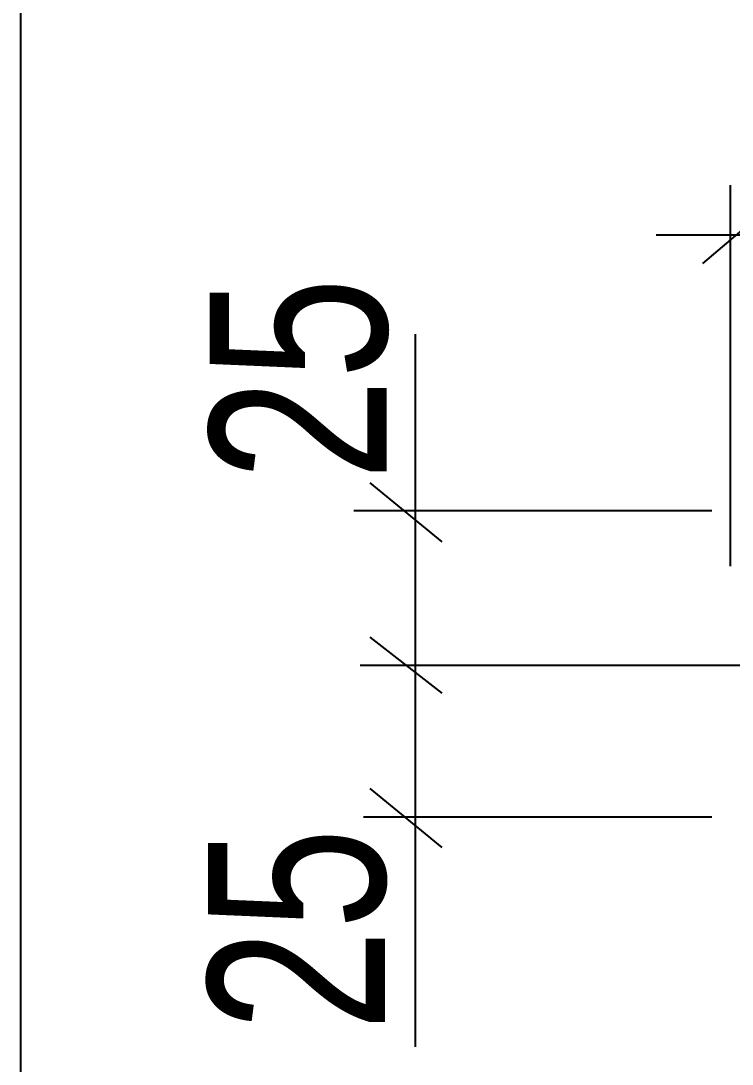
# Model space of a CAD drawing. Header units: millimetres. Extents: x -229 to 612, y -264 to 330.
# Drawn here: x 301.5 to 310.73, y -231.85 to -218.32 of the extents above; entities that cross this region are included whole.
import ezdxf

# ---------------------------------------------------------------- set-up
doc = ezdxf.new("R2010")
doc.units = ezdxf.units.MM
doc.styles.add('Arial Narrow', font='ARIALN.TTF', dxfattribs={"height": 0.2})

# ---------------------------------------------------------------- blocks, each defined once
blk = doc.blocks.new('0_TCM_4503_AIVD_AD_NOTE_BLOCK-43779754-14248')
at = {"color": 4, "linetype": 'Continuous'}
blk.add_line((301.503, -258.651), (301.503, -173.651), dxfattribs=at)
at = {"color": 7, "linetype": 'Continuous'}
for p, q in [((310.708, -220.45), (310.708, -225.393)), ((311.244, -220.703), (310.348, -221.467)), ((309.745, -221.095), (316.002, -221.095)), ((306.617, -222.385), (306.617, -231.625)), ((306.029, -224.312), (306.966, -225.076)), ((310.47, -224.676), (305.825, -224.676)), ((306.029, -226.313), (306.966, -227.041)), ((305.907, -226.677), (311.692, -226.677)), ((306.029, -228.278), (306.966, -229.043)), ((305.947, -228.642), (310.47, -228.642))]:
    blk.add_line(p, q, dxfattribs=at)
at = {"color": 7, "linetype": 'Continuous', "style": 'Arial Narrow', "width": 0.9}
for p in [(306.249, -224.282), (306.227, -231.421)]:
    blk.add_text('25', height=2.2966, rotation=90, dxfattribs=at).set_placement(p)

msp = doc.modelspace()

# ---------------------------------------------------------------- block references
msp.add_blockref('0_TCM_4503_AIVD_AD_NOTE_BLOCK-43779754-14248', (0, 0))

doc.saveas('drawing.dxf')
